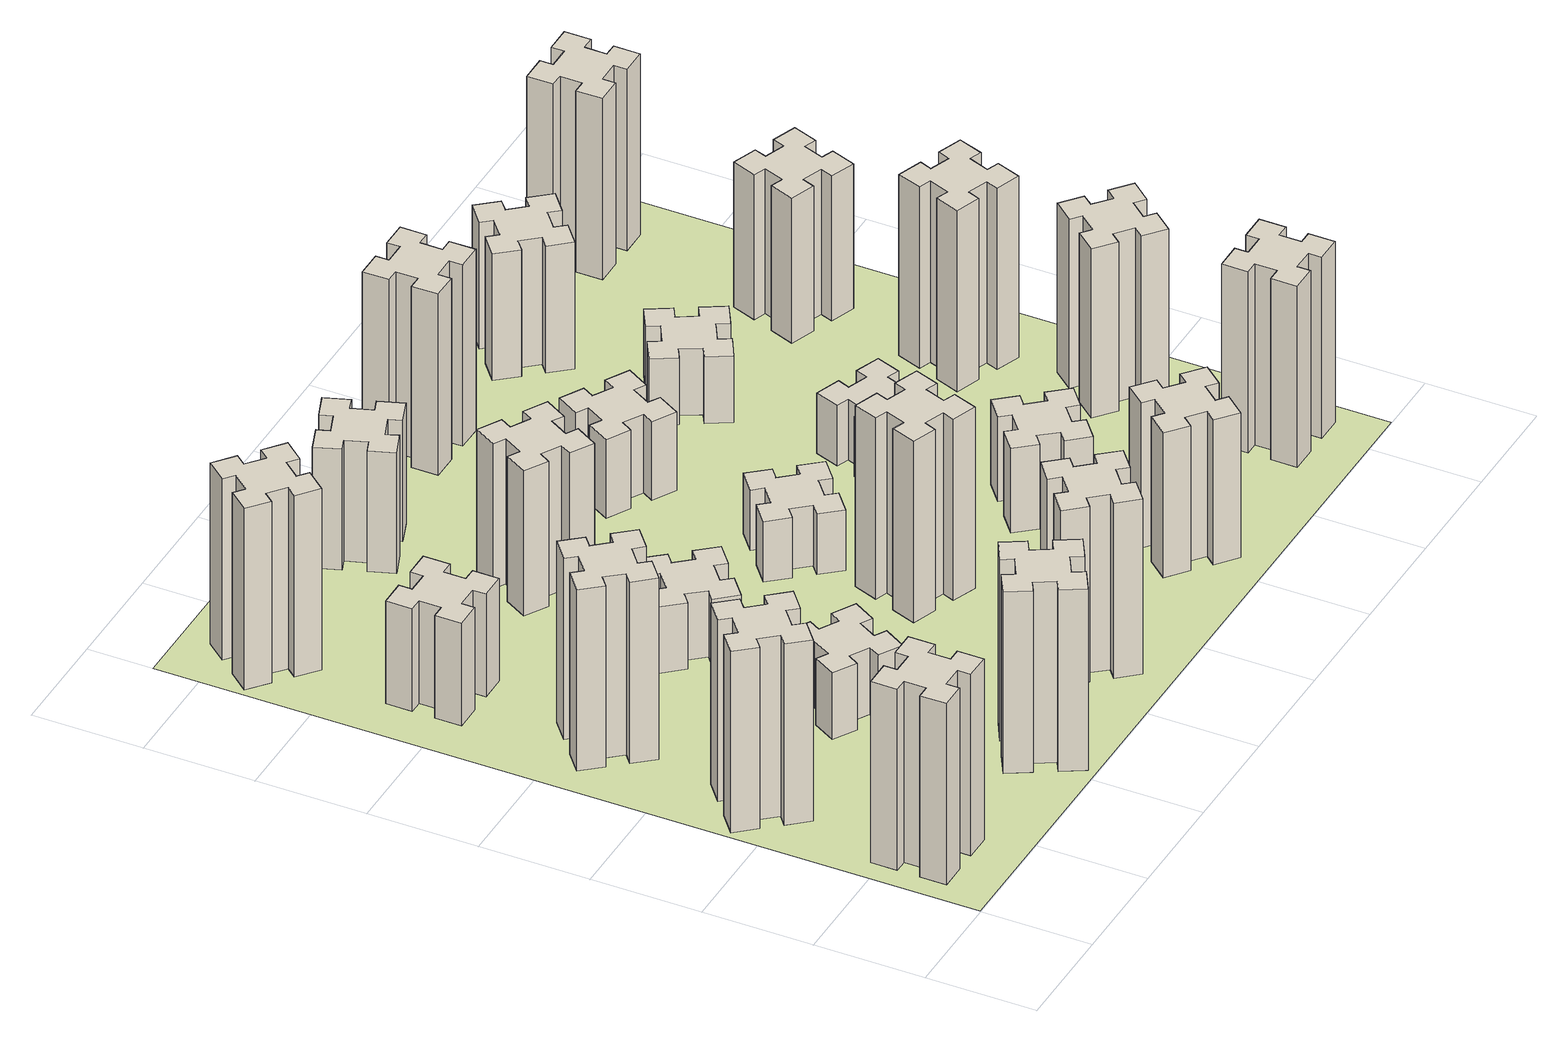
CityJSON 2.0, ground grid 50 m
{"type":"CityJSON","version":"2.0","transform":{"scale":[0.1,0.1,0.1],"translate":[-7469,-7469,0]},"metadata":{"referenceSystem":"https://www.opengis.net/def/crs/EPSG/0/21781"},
"CityObjects":{
"building1":{"type":"Building","attributes":{"class":"1000","function":"1000","usage":"1000","yearOfConstruction":2016,"roofType":"1000","measuredHeight":90,"storeysAboveGround":30,"storeysBelowGround":0},"geometry":[{"type":"Solid","lod":"1","boundaries":[[[[0,1,2,3,4,5,6,7,8,9,10,11,12,13,14,15,16,17,18,19]],[[17,16,20,21]],[[16,15,22,20]],[[15,14,23,22]],[[14,13,24,23]],[[13,12,25,24]],[[12,11,26,25]],[[11,10,27,26]],[[10,9,28,27]],[[9,8,29,28]],[[8,7,30,29]],[[7,6,31,30]],[[6,5,32,31]],[[5,4,33,32]],[[4,3,34,33]],[[3,2,35,34]],[[2,1,36,35]],[[1,0,37,36]],[[0,19,38,37]],[[19,18,39,38]],[[18,17,21,39]],[[24,25,26,27,28,29,30,31,32,33,34,35,36,37,38,39,21,20,22,23]]]]}]},
"building2":{"type":"Building","attributes":{"class":"1000","function":"1000","usage":"1000","yearOfConstruction":2016,"roofType":"1000","measuredHeight":90,"storeysAboveGround":30,"storeysBelowGround":0},"geometry":[{"type":"Solid","lod":"1","boundaries":[[[[40,41,42,43,44,45,46,47,48,49,50,51,52,53,54,55,56,57,58,59]],[[57,56,60,61]],[[56,55,62,60]],[[55,54,63,62]],[[54,53,64,63]],[[53,52,65,64]],[[52,51,66,65]],[[51,50,67,66]],[[50,49,68,67]],[[49,48,69,68]],[[48,47,70,69]],[[47,46,71,70]],[[46,45,72,71]],[[45,44,73,72]],[[44,43,74,73]],[[43,42,75,74]],[[42,41,76,75]],[[41,40,77,76]],[[40,59,78,77]],[[59,58,79,78]],[[58,57,61,79]],[[64,65,66,67,68,69,70,71,72,73,74,75,76,77,78,79,61,60,62,63]]]]}]},
"building3":{"type":"Building","attributes":{"class":"1000","function":"1000","usage":"1000","yearOfConstruction":2016,"roofType":"1000","measuredHeight":90,"storeysAboveGround":30,"storeysBelowGround":0},"geometry":[{"type":"Solid","lod":"1","boundaries":[[[[80,81,82,83,84,85,86,87,88,89,90,91,92,93,94,95,96,97,98,99]],[[97,96,100,101]],[[96,95,102,100]],[[95,94,103,102]],[[94,93,104,103]],[[93,92,105,104]],[[92,91,106,105]],[[91,90,107,106]],[[90,89,108,107]],[[89,88,109,108]],[[88,87,110,109]],[[87,86,111,110]],[[86,85,112,111]],[[85,84,113,112]],[[84,83,114,113]],[[83,82,115,114]],[[82,81,116,115]],[[81,80,117,116]],[[80,99,118,117]],[[99,98,119,118]],[[98,97,101,119]],[[104,105,106,107,108,109,110,111,112,113,114,115,116,117,118,119,101,100,102,103]]]]}]},
"building4":{"type":"Building","attributes":{"class":"1000","function":"1000","usage":"1000","yearOfConstruction":2016,"roofType":"1000","measuredHeight":51,"storeysAboveGround":30,"storeysBelowGround":0},"geometry":[{"type":"Solid","lod":"1","boundaries":[[[[120,121,122,123,124,125,126,127,128,129,130,131,132,133,134,135,136,137,138,139]],[[137,136,140,141]],[[136,135,142,140]],[[135,134,143,142]],[[134,133,144,143]],[[133,132,145,144]],[[132,131,146,145]],[[131,130,147,146]],[[130,129,148,147]],[[129,128,149,148]],[[128,127,150,149]],[[127,126,151,150]],[[126,125,152,151]],[[125,124,153,152]],[[124,123,154,153]],[[123,122,155,154]],[[122,121,156,155]],[[121,120,157,156]],[[120,139,158,157]],[[139,138,159,158]],[[138,137,141,159]],[[144,145,146,147,148,149,150,151,152,153,154,155,156,157,158,159,141,140,142,143]]]]}]},
"building5":{"type":"Building","attributes":{"class":"1000","function":"1000","usage":"1000","yearOfConstruction":2016,"roofType":"1000","measuredHeight":90,"storeysAboveGround":30,"storeysBelowGround":0},"geometry":[{"type":"Solid","lod":"1","boundaries":[[[[160,161,162,163,164,165,166,167,168,169,170,171,172,173,174,175,176,177,178,179]],[[177,176,180,181]],[[176,175,182,180]],[[175,174,183,182]],[[174,173,184,183]],[[173,172,185,184]],[[172,171,186,185]],[[171,170,187,186]],[[170,169,188,187]],[[169,168,189,188]],[[168,167,190,189]],[[167,166,191,190]],[[166,165,192,191]],[[165,164,193,192]],[[164,163,194,193]],[[163,162,195,194]],[[162,161,196,195]],[[161,160,197,196]],[[160,179,198,197]],[[179,178,199,198]],[[178,177,181,199]],[[184,185,186,187,188,189,190,191,192,193,194,195,196,197,198,199,181,180,182,183]]]]}]},
"building6":{"type":"Building","attributes":{"class":"1000","function":"1000","usage":"1000","yearOfConstruction":2016,"roofType":"1000","measuredHeight":90,"storeysAboveGround":30,"storeysBelowGround":0},"geometry":[{"type":"Solid","lod":"1","boundaries":[[[[200,201,202,203,204,205,206,207,208,209,210,211,212,213,214,215,216,217,218,219]],[[217,216,220,221]],[[216,215,222,220]],[[215,214,223,222]],[[214,213,224,223]],[[213,212,225,224]],[[212,211,226,225]],[[211,210,227,226]],[[210,209,228,227]],[[209,208,229,228]],[[208,207,230,229]],[[207,206,231,230]],[[206,205,232,231]],[[205,204,233,232]],[[204,203,234,233]],[[203,202,235,234]],[[202,201,236,235]],[[201,200,237,236]],[[200,219,238,237]],[[219,218,239,238]],[[218,217,221,239]],[[224,225,226,227,228,229,230,231,232,233,234,235,236,237,238,239,221,220,222,223]]]]}]},
"building7":{"type":"Building","attributes":{"class":"1000","function":"1000","usage":"1000","yearOfConstruction":2016,"roofType":"1000","measuredHeight":33,"storeysAboveGround":30,"storeysBelowGround":0},"geometry":[{"type":"Solid","lod":"1","boundaries":[[[[240,241,242,243,244,245,246,247,248,249,250,251,252,253,254,255,256,257,258,259]],[[257,256,260,261]],[[256,255,262,260]],[[255,254,263,262]],[[254,253,264,263]],[[253,252,265,264]],[[252,251,266,265]],[[251,250,267,266]],[[250,249,268,267]],[[249,248,269,268]],[[248,247,270,269]],[[247,246,271,270]],[[246,245,272,271]],[[245,244,273,272]],[[244,243,274,273]],[[243,242,275,274]],[[242,241,276,275]],[[241,240,277,276]],[[240,259,278,277]],[[259,258,279,278]],[[258,257,261,279]],[[264,265,266,267,268,269,270,271,272,273,274,275,276,277,278,279,261,260,262,263]]]]}]},
"building8":{"type":"Building","attributes":{"class":"1000","function":"1000","usage":"1000","yearOfConstruction":2016,"roofType":"1000","measuredHeight":33,"storeysAboveGround":30,"storeysBelowGround":0},"geometry":[{"type":"Solid","lod":"1","boundaries":[[[[280,281,282,283,284,285,286,287,288,289,290,291,292,293,294,295,296,297,298,299]],[[297,296,300,301]],[[296,295,302,300]],[[295,294,303,302]],[[294,293,304,303]],[[293,292,305,304]],[[292,291,306,305]],[[291,290,307,306]],[[290,289,308,307]],[[289,288,309,308]],[[288,287,310,309]],[[287,286,311,310]],[[286,285,312,311]],[[285,284,313,312]],[[284,283,314,313]],[[283,282,315,314]],[[282,281,316,315]],[[281,280,317,316]],[[280,299,318,317]],[[299,298,319,318]],[[298,297,301,319]],[[304,305,306,307,308,309,310,311,312,313,314,315,316,317,318,319,301,300,302,303]]]]}]},
"building9":{"type":"Building","attributes":{"class":"1000","function":"1000","usage":"1000","yearOfConstruction":2016,"roofType":"1000","measuredHeight":87,"storeysAboveGround":30,"storeysBelowGround":0},"geometry":[{"type":"Solid","lod":"1","boundaries":[[[[320,321,322,323,324,325,326,327,328,329,330,331,332,333,334,335,336,337,338,339]],[[337,336,340,341]],[[336,335,342,340]],[[335,334,343,342]],[[334,333,344,343]],[[333,332,345,344]],[[332,331,346,345]],[[331,330,347,346]],[[330,329,348,347]],[[329,328,349,348]],[[328,327,350,349]],[[327,326,351,350]],[[326,325,352,351]],[[325,324,353,352]],[[324,323,354,353]],[[323,322,355,354]],[[322,321,356,355]],[[321,320,357,356]],[[320,339,358,357]],[[339,338,359,358]],[[338,337,341,359]],[[344,345,346,347,348,349,350,351,352,353,354,355,356,357,358,359,341,340,342,343]]]]}]},
"building10":{"type":"Building","attributes":{"class":"1000","function":"1000","usage":"1000","yearOfConstruction":2016,"roofType":"1000","measuredHeight":72,"storeysAboveGround":30,"storeysBelowGround":0},"geometry":[{"type":"Solid","lod":"1","boundaries":[[[[360,361,362,363,364,365,366,367,368,369,370,371,372,373,374,375,376,377,378,379]],[[377,376,380,381]],[[376,375,382,380]],[[375,374,383,382]],[[374,373,384,383]],[[373,372,385,384]],[[372,371,386,385]],[[371,370,387,386]],[[370,369,388,387]],[[369,368,389,388]],[[368,367,390,389]],[[367,366,391,390]],[[366,365,392,391]],[[365,364,393,392]],[[364,363,394,393]],[[363,362,395,394]],[[362,361,396,395]],[[361,360,397,396]],[[360,379,398,397]],[[379,378,399,398]],[[378,377,381,399]],[[384,385,386,387,388,389,390,391,392,393,394,395,396,397,398,399,381,380,382,383]]]]}]},
"building11":{"type":"Building","attributes":{"class":"1000","function":"1000","usage":"1000","yearOfConstruction":2016,"roofType":"1000","measuredHeight":60,"storeysAboveGround":30,"storeysBelowGround":0},"geometry":[{"type":"Solid","lod":"1","boundaries":[[[[400,401,402,403,404,405,406,407,408,409,410,411,412,413,414,415,416,417,418,419]],[[417,416,420,421]],[[416,415,422,420]],[[415,414,423,422]],[[414,413,424,423]],[[413,412,425,424]],[[412,411,426,425]],[[411,410,427,426]],[[410,409,428,427]],[[409,408,429,428]],[[408,407,430,429]],[[407,406,431,430]],[[406,405,432,431]],[[405,404,433,432]],[[404,403,434,433]],[[403,402,435,434]],[[402,401,436,435]],[[401,400,437,436]],[[400,419,438,437]],[[419,418,439,438]],[[418,417,421,439]],[[424,425,426,427,428,429,430,431,432,433,434,435,436,437,438,439,421,420,422,423]]]]}]},
"building12":{"type":"Building","attributes":{"class":"1000","function":"1000","usage":"1000","yearOfConstruction":2016,"roofType":"1000","measuredHeight":90,"storeysAboveGround":30,"storeysBelowGround":0},"geometry":[{"type":"Solid","lod":"1","boundaries":[[[[440,441,442,443,444,445,446,447,448,449,450,451,452,453,454,455,456,457,458,459]],[[457,456,460,461]],[[456,455,462,460]],[[455,454,463,462]],[[454,453,464,463]],[[453,452,465,464]],[[452,451,466,465]],[[451,450,467,466]],[[450,449,468,467]],[[449,448,469,468]],[[448,447,470,469]],[[447,446,471,470]],[[446,445,472,471]],[[445,444,473,472]],[[444,443,474,473]],[[443,442,475,474]],[[442,441,476,475]],[[441,440,477,476]],[[440,459,478,477]],[[459,458,479,478]],[[458,457,461,479]],[[464,465,466,467,468,469,470,471,472,473,474,475,476,477,478,479,461,460,462,463]]]]}]},
"building13":{"type":"Building","attributes":{"class":"1000","function":"1000","usage":"1000","yearOfConstruction":2016,"roofType":"1000","measuredHeight":30,"storeysAboveGround":30,"storeysBelowGround":0},"geometry":[{"type":"Solid","lod":"1","boundaries":[[[[480,481,482,483,484,485,486,487,488,489,490,491,492,493,494,495,496,497,498,499]],[[497,496,500,501]],[[496,495,502,500]],[[495,494,503,502]],[[494,493,504,503]],[[493,492,505,504]],[[492,491,506,505]],[[491,490,507,506]],[[490,489,508,507]],[[489,488,509,508]],[[488,487,510,509]],[[487,486,511,510]],[[486,485,512,511]],[[485,484,513,512]],[[484,483,514,513]],[[483,482,515,514]],[[482,481,516,515]],[[481,480,517,516]],[[480,499,518,517]],[[499,498,519,518]],[[498,497,501,519]],[[504,505,506,507,508,509,510,511,512,513,514,515,516,517,518,519,501,500,502,503]]]]}]},
"building14":{"type":"Building","attributes":{"class":"1000","function":"1000","usage":"1000","yearOfConstruction":2016,"roofType":"1000","measuredHeight":72,"storeysAboveGround":30,"storeysBelowGround":0},"geometry":[{"type":"Solid","lod":"1","boundaries":[[[[520,521,522,523,524,525,526,527,528,529,530,531,532,533,534,535,536,537,538,539]],[[537,536,540,541]],[[536,535,542,540]],[[535,534,543,542]],[[534,533,544,543]],[[533,532,545,544]],[[532,531,546,545]],[[531,530,547,546]],[[530,529,548,547]],[[529,528,549,548]],[[528,527,550,549]],[[527,526,551,550]],[[526,525,552,551]],[[525,524,553,552]],[[524,523,554,553]],[[523,522,555,554]],[[522,521,556,555]],[[521,520,557,556]],[[520,539,558,557]],[[539,538,559,558]],[[538,537,541,559]],[[544,545,546,547,548,549,550,551,552,553,554,555,556,557,558,559,541,540,542,543]]]]}]},
"building15":{"type":"Building","attributes":{"class":"1000","function":"1000","usage":"1000","yearOfConstruction":2016,"roofType":"1000","measuredHeight":39,"storeysAboveGround":30,"storeysBelowGround":0},"geometry":[{"type":"Solid","lod":"1","boundaries":[[[[560,561,562,563,564,565,566,567,568,569,570,571,572,573,574,575,576,577,578,579]],[[577,576,580,581]],[[576,575,582,580]],[[575,574,583,582]],[[574,573,584,583]],[[573,572,585,584]],[[572,571,586,585]],[[571,570,587,586]],[[570,569,588,587]],[[569,568,589,588]],[[568,567,590,589]],[[567,566,591,590]],[[566,565,592,591]],[[565,564,593,592]],[[564,563,594,593]],[[563,562,595,594]],[[562,561,596,595]],[[561,560,597,596]],[[560,579,598,597]],[[579,578,599,598]],[[578,577,581,599]],[[584,585,586,587,588,589,590,591,592,593,594,595,596,597,598,599,581,580,582,583]]]]}]},
"building16":{"type":"Building","attributes":{"class":"1000","function":"1000","usage":"1000","yearOfConstruction":2016,"roofType":"1000","measuredHeight":90,"storeysAboveGround":30,"storeysBelowGround":0},"geometry":[{"type":"Solid","lod":"1","boundaries":[[[[600,601,602,603,604,605,606,607,608,609,610,611,612,613,614,615,616,617,618,619]],[[617,616,620,621]],[[616,615,622,620]],[[615,614,623,622]],[[614,613,624,623]],[[613,612,625,624]],[[612,611,626,625]],[[611,610,627,626]],[[610,609,628,627]],[[609,608,629,628]],[[608,607,630,629]],[[607,606,631,630]],[[606,605,632,631]],[[605,604,633,632]],[[604,603,634,633]],[[603,602,635,634]],[[602,601,636,635]],[[601,600,637,636]],[[600,619,638,637]],[[619,618,639,638]],[[618,617,621,639]],[[624,625,626,627,628,629,630,631,632,633,634,635,636,637,638,639,621,620,622,623]]]]}]},
"building17":{"type":"Building","attributes":{"class":"1000","function":"1000","usage":"1000","yearOfConstruction":2016,"roofType":"1000","measuredHeight":42,"storeysAboveGround":30,"storeysBelowGround":0},"geometry":[{"type":"Solid","lod":"1","boundaries":[[[[640,641,642,643,644,645,646,647,648,649,650,651,652,653,654,655,656,657,658,659]],[[657,656,660,661]],[[656,655,662,660]],[[655,654,663,662]],[[654,653,664,663]],[[653,652,665,664]],[[652,651,666,665]],[[651,650,667,666]],[[650,649,668,667]],[[649,648,669,668]],[[648,647,670,669]],[[647,646,671,670]],[[646,645,672,671]],[[645,644,673,672]],[[644,643,674,673]],[[643,642,675,674]],[[642,641,676,675]],[[641,640,677,676]],[[640,659,678,677]],[[659,658,679,678]],[[658,657,661,679]],[[664,665,666,667,668,669,670,671,672,673,674,675,676,677,678,679,661,660,662,663]]]]}]},
"building18":{"type":"Building","attributes":{"class":"1000","function":"1000","usage":"1000","yearOfConstruction":2016,"roofType":"1000","measuredHeight":30,"storeysAboveGround":30,"storeysBelowGround":0},"geometry":[{"type":"Solid","lod":"1","boundaries":[[[[680,681,682,683,684,685,686,687,688,689,690,691,692,693,694,695,696,697,698,699]],[[697,696,700,701]],[[696,695,702,700]],[[695,694,703,702]],[[694,693,704,703]],[[693,692,705,704]],[[692,691,706,705]],[[691,690,707,706]],[[690,689,708,707]],[[689,688,709,708]],[[688,687,710,709]],[[687,686,711,710]],[[686,685,712,711]],[[685,684,713,712]],[[684,683,714,713]],[[683,682,715,714]],[[682,681,716,715]],[[681,680,717,716]],[[680,699,718,717]],[[699,698,719,718]],[[698,697,701,719]],[[704,705,706,707,708,709,710,711,712,713,714,715,716,717,718,719,701,700,702,703]]]]}]},
"building19":{"type":"Building","attributes":{"class":"1000","function":"1000","usage":"1000","yearOfConstruction":2016,"roofType":"1000","measuredHeight":33,"storeysAboveGround":30,"storeysBelowGround":0},"geometry":[{"type":"Solid","lod":"1","boundaries":[[[[720,721,722,723,724,725,726,727,728,729,730,731,732,733,734,735,736,737,738,739]],[[737,736,740,741]],[[736,735,742,740]],[[735,734,743,742]],[[734,733,744,743]],[[733,732,745,744]],[[732,731,746,745]],[[731,730,747,746]],[[730,729,748,747]],[[729,728,749,748]],[[728,727,750,749]],[[727,726,751,750]],[[726,725,752,751]],[[725,724,753,752]],[[724,723,754,753]],[[723,722,755,754]],[[722,721,756,755]],[[721,720,757,756]],[[720,739,758,757]],[[739,738,759,758]],[[738,737,741,759]],[[744,745,746,747,748,749,750,751,752,753,754,755,756,757,758,759,741,740,742,743]]]]}]},
"building20":{"type":"Building","attributes":{"class":"1000","function":"1000","usage":"1000","yearOfConstruction":2016,"roofType":"1000","measuredHeight":90,"storeysAboveGround":30,"storeysBelowGround":0},"geometry":[{"type":"Solid","lod":"1","boundaries":[[[[760,761,762,763,764,765,766,767,768,769,770,771,772,773,774,775,776,777,778,779]],[[777,776,780,781]],[[776,775,782,780]],[[775,774,783,782]],[[774,773,784,783]],[[773,772,785,784]],[[772,771,786,785]],[[771,770,787,786]],[[770,769,788,787]],[[769,768,789,788]],[[768,767,790,789]],[[767,766,791,790]],[[766,765,792,791]],[[765,764,793,792]],[[764,763,794,793]],[[763,762,795,794]],[[762,761,796,795]],[[761,760,797,796]],[[760,779,798,797]],[[779,778,799,798]],[[778,777,781,799]],[[784,785,786,787,788,789,790,791,792,793,794,795,796,797,798,799,781,780,782,783]]]]}]},
"building21":{"type":"Building","attributes":{"class":"1000","function":"1000","usage":"1000","yearOfConstruction":2016,"roofType":"1000","measuredHeight":63,"storeysAboveGround":30,"storeysBelowGround":0},"geometry":[{"type":"Solid","lod":"1","boundaries":[[[[800,801,802,803,804,805,806,807,808,809,810,811,812,813,814,815,816,817,818,819]],[[817,816,820,821]],[[816,815,822,820]],[[815,814,823,822]],[[814,813,824,823]],[[813,812,825,824]],[[812,811,826,825]],[[811,810,827,826]],[[810,809,828,827]],[[809,808,829,828]],[[808,807,830,829]],[[807,806,831,830]],[[806,805,832,831]],[[805,804,833,832]],[[804,803,834,833]],[[803,802,835,834]],[[802,801,836,835]],[[801,800,837,836]],[[800,819,838,837]],[[819,818,839,838]],[[818,817,821,839]],[[824,825,826,827,828,829,830,831,832,833,834,835,836,837,838,839,821,820,822,823]]]]}]},
"building22":{"type":"Building","attributes":{"class":"1000","function":"1000","usage":"1000","yearOfConstruction":2016,"roofType":"1000","measuredHeight":84,"storeysAboveGround":30,"storeysBelowGround":0},"geometry":[{"type":"Solid","lod":"1","boundaries":[[[[840,841,842,843,844,845,846,847,848,849,850,851,852,853,854,855,856,857,858,859]],[[857,856,860,861]],[[856,855,862,860]],[[855,854,863,862]],[[854,853,864,863]],[[853,852,865,864]],[[852,851,866,865]],[[851,850,867,866]],[[850,849,868,867]],[[849,848,869,868]],[[848,847,870,869]],[[847,846,871,870]],[[846,845,872,871]],[[845,844,873,872]],[[844,843,874,873]],[[843,842,875,874]],[[842,841,876,875]],[[841,840,877,876]],[[840,859,878,877]],[[859,858,879,878]],[[858,857,861,879]],[[864,865,866,867,868,869,870,871,872,873,874,875,876,877,878,879,861,860,862,863]]]]}]},
"building23":{"type":"Building","attributes":{"class":"1000","function":"1000","usage":"1000","yearOfConstruction":2016,"roofType":"1000","measuredHeight":90,"storeysAboveGround":30,"storeysBelowGround":0},"geometry":[{"type":"Solid","lod":"1","boundaries":[[[[880,881,882,883,884,885,886,887,888,889,890,891,892,893,894,895,896,897,898,899]],[[897,896,900,901]],[[896,895,902,900]],[[895,894,903,902]],[[894,893,904,903]],[[893,892,905,904]],[[892,891,906,905]],[[891,890,907,906]],[[890,889,908,907]],[[889,888,909,908]],[[888,887,910,909]],[[887,886,911,910]],[[886,885,912,911]],[[885,884,913,912]],[[884,883,914,913]],[[883,882,915,914]],[[882,881,916,915]],[[881,880,917,916]],[[880,899,918,917]],[[899,898,919,918]],[[898,897,901,919]],[[904,905,906,907,908,909,910,911,912,913,914,915,916,917,918,919,901,900,902,903]]]]}]},
"building24":{"type":"Building","attributes":{"class":"1000","function":"1000","usage":"1000","yearOfConstruction":2016,"roofType":"1000","measuredHeight":72,"storeysAboveGround":30,"storeysBelowGround":0},"geometry":[{"type":"Solid","lod":"1","boundaries":[[[[920,921,922,923,924,925,926,927,928,929,930,931,932,933,934,935,936,937,938,939]],[[937,936,940,941]],[[936,935,942,940]],[[935,934,943,942]],[[934,933,944,943]],[[933,932,945,944]],[[932,931,946,945]],[[931,930,947,946]],[[930,929,948,947]],[[929,928,949,948]],[[928,927,950,949]],[[927,926,951,950]],[[926,925,952,951]],[[925,924,953,952]],[[924,923,954,953]],[[923,922,955,954]],[[922,921,956,955]],[[921,920,957,956]],[[920,939,958,957]],[[939,938,959,958]],[[938,937,941,959]],[[944,945,946,947,948,949,950,951,952,953,954,955,956,957,958,959,941,940,942,943]]]]}]},
"building25":{"type":"Building","attributes":{"class":"1000","function":"1000","usage":"1000","yearOfConstruction":2016,"roofType":"1000","measuredHeight":90,"storeysAboveGround":30,"storeysBelowGround":0},"geometry":[{"type":"Solid","lod":"1","boundaries":[[[[960,961,962,963,964,965,966,967,968,969,970,971,972,973,974,975,976,977,978,979]],[[977,976,980,981]],[[976,975,982,980]],[[975,974,983,982]],[[974,973,984,983]],[[973,972,985,984]],[[972,971,986,985]],[[971,970,987,986]],[[970,969,988,987]],[[969,968,989,988]],[[968,967,990,989]],[[967,966,991,990]],[[966,965,992,991]],[[965,964,993,992]],[[964,963,994,993]],[[963,962,995,994]],[[962,961,996,995]],[[961,960,997,996]],[[960,979,998,997]],[[979,978,999,998]],[[978,977,981,999]],[[984,985,986,987,988,989,990,991,992,993,994,995,996,997,998,999,981,980,982,983]]]]}]},
"landuse1":{"type":"LandUse","attributes":{"name":"plot1","function":"1010"},"geometry":[{"type":"MultiSurface","lod":"1","boundaries":[[[1000,1001,1002,1003]]]}]}
},
"vertices":[
[165,425,0],[165,325,0],[105,325,0],[105,205,0],[225,205,0],[225,265,0],[325,265,0],[325,205,0],[445,205,0],[445,325,0],[385,325,0],[385,425,0],[445,425,0],[445,545,0],[325,545,0],[325,485,0],[225,485,0],[225,545,0],[105,545,0],[105,425,0],[225,485,900],[225,545,900],[325,485,900],[325,545,900],[445,545,900],[445,425,900],[385,425,900],[385,325,900],[445,325,900],[445,205,900],[325,205,900],[325,265,900],[225,265,900],[225,205,900],[105,205,900],[105,325,900],[165,325,900],[165,425,900],[105,425,900],[105,545,900],
[392,1148,0],[327,1224,0],[373,1263,0],[296,1355,0],[204,1278,0],[243,1232,0],[166,1167,0],[128,1213,0],[36,1136,0],[113,1044,0],[159,1083,0],[223,1006,0],[177,968,0],[254,876,0],[346,953,0],[308,999,0],[384,1063,0],[423,1017,0],[515,1094,0],[438,1186,0],[384,1063,900],[423,1017,900],[308,999,900],[346,953,900],[254,876,900],[177,968,900],[223,1006,900],[159,1083,900],[113,1044,900],[36,1136,900],[128,1213,900],[166,1167,900],[243,1232,900],[204,1278,900],[296,1355,900],[373,1263,900],[327,1224,900],[392,1148,900],[438,1186,900],[515,1094,900],
[492,1888,0],[427,1964,0],[473,2003,0],[396,2095,0],[304,2018,0],[343,1972,0],[266,1907,0],[228,1953,0],[136,1876,0],[213,1784,0],[259,1823,0],[323,1746,0],[277,1708,0],[354,1616,0],[446,1693,0],[408,1739,0],[484,1803,0],[523,1757,0],[615,1834,0],[538,1926,0],[484,1803,900],[523,1757,900],[408,1739,900],[446,1693,900],[354,1616,900],[277,1708,900],[323,1746,900],[259,1823,900],[213,1784,900],[136,1876,900],[228,1953,900],[266,1907,900],[343,1972,900],[304,2018,900],[396,2095,900],[473,2003,900],[427,1964,900],[492,1888,900],[538,1926,900],[615,1834,900],
[485,2545,0],[485,2645,0],[545,2645,0],[545,2765,0],[425,2765,0],[425,2705,0],[325,2705,0],[325,2765,0],[205,2765,0],[205,2645,0],[265,2645,0],[265,2545,0],[205,2545,0],[205,2425,0],[325,2425,0],[325,2485,0],[425,2485,0],[425,2425,0],[545,2425,0],[545,2545,0],[425,2485,510],[425,2425,510],[325,2485,510],[325,2425,510],[205,2425,510],[205,2545,510],[265,2545,510],[265,2645,510],[205,2645,510],[205,2765,510],[325,2765,510],[325,2705,510],[425,2705,510],[425,2765,510],[545,2765,510],[545,2645,510],[485,2645,510],[485,2545,510],[545,2545,510],[545,2425,510],
[1127,155,0],[1214,205,0],[1244,153,0],[1348,213,0],[1288,317,0],[1236,287,0],[1186,374,0],[1238,404,0],[1178,508,0],[1074,448,0],[1104,396,0],[1017,346,0],[987,398,0],[883,338,0],[943,234,0],[995,264,0],[1045,177,0],[993,147,0],[1053,43,0],[1157,103,0],[1045,177,900],[993,147,900],[995,264,900],[943,234,900],[883,338,900],[987,398,900],[1017,346,900],[1104,396,900],[1074,448,900],[1178,508,900],[1238,404,900],[1186,374,900],[1236,287,900],[1288,317,900],[1348,213,900],[1244,153,900],[1214,205,900],[1127,155,900],[1157,103,900],[1053,43,900],
[384,3387,0],[308,3452,0],[346,3498,0],[254,3575,0],[177,3483,0],[223,3444,0],[159,3368,0],[113,3406,0],[36,3314,0],[128,3237,0],[166,3283,0],[243,3219,0],[204,3173,0],[296,3096,0],[373,3188,0],[327,3226,0],[392,3303,0],[438,3264,0],[515,3356,0],[423,3433,0],[392,3303,900],[438,3264,900],[327,3226,900],[373,3188,900],[296,3096,900],[204,3173,900],[243,3219,900],[166,3283,900],[128,3237,900],[36,3314,900],[113,3406,900],[159,3368,900],[223,3444,900],[177,3483,900],[254,3575,900],[346,3498,900],[308,3452,900],[384,3387,900],[423,3433,900],[515,3356,900],
[1086,1017,0],[1136,1104,0],[1188,1074,0],[1248,1178,0],[1144,1238,0],[1114,1186,0],[1027,1236,0],[1057,1288,0],[953,1348,0],[893,1244,0],[945,1214,0],[895,1127,0],[843,1157,0],[783,1053,0],[887,993,0],[917,1045,0],[1004,995,0],[974,943,0],[1078,883,0],[1138,987,0],[1004,995,330],[974,943,330],[917,1045,330],[887,993,330],[783,1053,330],[843,1157,330],[895,1127,330],[945,1214,330],[893,1244,330],[953,1348,330],[1057,1288,330],[1027,1236,330],[1114,1186,330],[1144,1238,330],[1248,1178,330],[1188,1074,330],[1136,1104,330],[1086,1017,330],[1138,987,330],[1078,883,330],
[1083,1972,0],[1006,1907,0],[968,1953,0],[876,1876,0],[953,1784,0],[999,1823,0],[1063,1746,0],[1017,1708,0],[1094,1616,0],[1186,1693,0],[1148,1739,0],[1224,1803,0],[1263,1757,0],[1355,1834,0],[1278,1926,0],[1232,1888,0],[1167,1964,0],[1213,2003,0],[1136,2095,0],[1044,2018,0],[1167,1964,330],[1213,2003,330],[1232,1888,330],[1278,1926,330],[1355,1834,330],[1263,1757,330],[1224,1803,330],[1148,1739,330],[1186,1693,330],[1094,1616,330],[1017,1708,330],[1063,1746,330],[999,1823,330],[953,1784,330],[876,1876,330],[968,1953,330],[1006,1907,330],[1083,1972,330],[1044,2018,330],[1136,2095,330],
[1639,343,0],[1703,266,0],[1657,228,0],[1734,136,0],[1826,213,0],[1788,259,0],[1864,323,0],[1903,277,0],[1995,354,0],[1918,446,0],[1872,408,0],[1807,484,0],[1853,523,0],[1776,615,0],[1684,538,0],[1723,492,0],[1646,427,0],[1608,473,0],[1516,396,0],[1593,304,0],[1646,427,870],[1608,473,870],[1723,492,870],[1684,538,870],[1776,615,870],[1853,523,870],[1807,484,870],[1872,408,870],[1918,446,870],[1995,354,870],[1903,277,870],[1864,323,870],[1788,259,870],[1826,213,870],[1734,136,870],[1657,228,870],[1703,266,870],[1639,343,870],[1593,304,870],[1516,396,870],
[1314,2666,0],[1227,2716,0],[1257,2768,0],[1153,2828,0],[1093,2724,0],[1145,2694,0],[1095,2607,0],[1043,2637,0],[983,2533,0],[1087,2473,0],[1117,2525,0],[1204,2475,0],[1174,2423,0],[1278,2363,0],[1338,2467,0],[1286,2497,0],[1336,2584,0],[1388,2554,0],[1448,2658,0],[1344,2718,0],[1336,2584,720],[1388,2554,720],[1286,2497,720],[1338,2467,720],[1278,2363,720],[1174,2423,720],[1204,2475,720],[1117,2525,720],[1087,2473,720],[983,2533,720],[1043,2637,720],[1095,2607,720],[1145,2694,720],[1093,2724,720],[1153,2828,720],[1257,2768,720],[1227,2716,720],[1314,2666,720],[1344,2718,720],[1448,2658,720],
[1125,3456,0],[1031,3422,0],[1010,3478,0],[897,3437,0],[939,3324,0],[995,3345,0],[1029,3251,0],[973,3230,0],[1014,3117,0],[1127,3159,0],[1106,3215,0],[1200,3249,0],[1220,3193,0],[1333,3234,0],[1292,3347,0],[1236,3326,0],[1202,3420,0],[1258,3440,0],[1217,3553,0],[1104,3512,0],[1202,3420,600],[1258,3440,600],[1236,3326,600],[1292,3347,600],[1333,3234,600],[1220,3193,600],[1200,3249,600],[1106,3215,600],[1127,3159,600],[1014,3117,600],[973,3230,600],[1029,3251,600],[995,3345,600],[939,3324,600],[897,3437,600],[1010,3478,600],[1031,3422,600],[1125,3456,600],[1104,3512,600],[1217,3553,600],
[1769,1300,0],[1735,1206,0],[1679,1227,0],[1637,1114,0],[1750,1073,0],[1771,1129,0],[1865,1095,0],[1844,1039,0],[1957,997,0],[1998,1110,0],[1942,1131,0],[1976,1225,0],[2032,1204,0],[2073,1317,0],[1960,1358,0],[1940,1302,0],[1846,1336,0],[1867,1392,0],[1754,1433,0],[1713,1320,0],[1846,1336,900],[1867,1392,900],[1940,1302,900],[1960,1358,900],[2073,1317,900],[2032,1204,900],[1976,1225,900],[1942,1131,900],[1998,1110,900],[1957,997,900],[1844,1039,900],[1865,1095,900],[1771,1129,900],[1750,1073,900],[1637,1114,900],[1679,1227,900],[1735,1206,900],[1769,1300,900],[1713,1320,900],[1754,1433,900],
[1888,1639,0],[1964,1703,0],[2003,1657,0],[2095,1734,0],[2018,1826,0],[1972,1788,0],[1907,1864,0],[1953,1903,0],[1876,1995,0],[1784,1918,0],[1823,1872,0],[1746,1807,0],[1708,1853,0],[1616,1776,0],[1693,1684,0],[1739,1723,0],[1803,1646,0],[1757,1608,0],[1834,1516,0],[1926,1593,0],[1803,1646,300],[1757,1608,300],[1739,1723,300],[1693,1684,300],[1616,1776,300],[1708,1853,300],[1746,1807,300],[1823,1872,300],[1784,1918,300],[1876,1995,300],[1953,1903,300],[1907,1864,300],[1972,1788,300],[2018,1826,300],[2095,1734,300],[2003,1657,300],[1964,1703,300],[1888,1639,300],[1926,1593,300],[1834,1516,300],
[2486,323,0],[2563,259,0],[2524,213,0],[2616,136,0],[2693,228,0],[2647,266,0],[2712,343,0],[2758,304,0],[2835,396,0],[2743,473,0],[2704,427,0],[2628,492,0],[2666,538,0],[2574,615,0],[2497,523,0],[2543,484,0],[2479,408,0],[2433,446,0],[2356,354,0],[2448,277,0],[2479,408,720],[2433,446,720],[2543,484,720],[2497,523,720],[2574,615,720],[2666,538,720],[2628,492,720],[2704,427,720],[2743,473,720],[2835,396,720],[2758,304,720],[2712,343,720],[2647,266,720],[2693,228,720],[2616,136,720],[2524,213,720],[2563,259,720],[2486,323,720],[2448,277,720],[2356,354,720],
[2026,2497,0],[2076,2584,0],[2128,2554,0],[2188,2658,0],[2084,2718,0],[2054,2666,0],[1967,2716,0],[1997,2768,0],[1893,2828,0],[1833,2724,0],[1885,2694,0],[1835,2607,0],[1783,2637,0],[1723,2533,0],[1827,2473,0],[1857,2525,0],[1944,2475,0],[1914,2423,0],[2018,2363,0],[2078,2467,0],[1944,2475,390],[1914,2423,390],[1857,2525,390],[1827,2473,390],[1723,2533,390],[1783,2637,390],[1835,2607,390],[1885,2694,390],[1833,2724,390],[1893,2828,390],[1997,2768,390],[1967,2716,390],[2054,2666,390],[2084,2718,390],[2188,2658,390],[2128,2554,390],[2076,2584,390],[2026,2497,390],[2078,2467,390],[2018,2363,390],
[1965,3385,0],[1965,3485,0],[2025,3485,0],[2025,3605,0],[1905,3605,0],[1905,3545,0],[1805,3545,0],[1805,3605,0],[1685,3605,0],[1685,3485,0],[1745,3485,0],[1745,3385,0],[1685,3385,0],[1685,3265,0],[1805,3265,0],[1805,3325,0],[1905,3325,0],[1905,3265,0],[2025,3265,0],[2025,3385,0],[1905,3325,900],[1905,3265,900],[1805,3325,900],[1805,3265,900],[1685,3265,900],[1685,3385,900],[1745,3385,900],[1745,3485,900],[1685,3485,900],[1685,3605,900],[1805,3605,900],[1805,3545,900],[1905,3545,900],[1905,3605,900],[2025,3605,900],[2025,3485,900],[1965,3485,900],[1965,3385,900],[2025,3385,900],[2025,3265,900],
[2563,1132,0],[2486,1067,0],[2448,1113,0],[2356,1036,0],[2433,944,0],[2479,983,0],[2543,906,0],[2497,868,0],[2574,776,0],[2666,853,0],[2628,899,0],[2704,963,0],[2743,917,0],[2835,994,0],[2758,1086,0],[2712,1048,0],[2647,1124,0],[2693,1163,0],[2616,1255,0],[2524,1178,0],[2647,1124,420],[2693,1163,420],[2712,1048,420],[2758,1086,420],[2835,994,420],[2743,917,420],[2704,963,420],[2628,899,420],[2666,853,420],[2574,776,420],[2497,868,420],[2543,906,420],[2479,983,420],[2433,944,420],[2356,1036,420],[2448,1113,420],[2486,1067,420],[2563,1132,420],[2524,1178,420],[2616,1255,420],
[2682,1671,0],[2716,1765,0],[2772,1744,0],[2813,1857,0],[2700,1898,0],[2680,1842,0],[2586,1876,0],[2607,1932,0],[2494,1973,0],[2453,1860,0],[2509,1840,0],[2475,1746,0],[2419,1767,0],[2377,1654,0],[2490,1613,0],[2511,1669,0],[2605,1635,0],[2584,1579,0],[2697,1537,0],[2738,1650,0],[2605,1635,300],[2584,1579,300],[2511,1669,300],[2490,1613,300],[2377,1654,300],[2419,1767,300],[2475,1746,300],[2509,1840,300],[2453,1860,300],[2494,1973,300],[2607,1932,300],[2586,1876,300],[2680,1842,300],[2700,1898,300],[2813,1857,300],[2772,1744,300],[2716,1765,300],[2682,1671,300],[2738,1650,300],[2697,1537,300],
[2475,2584,0],[2525,2497,0],[2473,2467,0],[2533,2363,0],[2637,2423,0],[2607,2475,0],[2694,2525,0],[2724,2473,0],[2828,2533,0],[2768,2637,0],[2716,2607,0],[2666,2694,0],[2718,2724,0],[2658,2828,0],[2554,2768,0],[2584,2716,0],[2497,2666,0],[2467,2718,0],[2363,2658,0],[2423,2554,0],[2497,2666,330],[2467,2718,330],[2584,2716,330],[2554,2768,330],[2658,2828,330],[2718,2724,330],[2666,2694,330],[2716,2607,330],[2768,2637,330],[2828,2533,330],[2724,2473,330],[2694,2525,330],[2607,2475,330],[2637,2423,330],[2533,2363,330],[2473,2467,330],[2525,2497,330],[2475,2584,330],[2423,2554,330],[2363,2658,330],
[3485,485,0],[3385,485,0],[3385,545,0],[3265,545,0],[3265,425,0],[3325,425,0],[3325,325,0],[3265,325,0],[3265,205,0],[3385,205,0],[3385,265,0],[3485,265,0],[3485,205,0],[3605,205,0],[3605,325,0],[3545,325,0],[3545,425,0],[3605,425,0],[3605,545,0],[3485,545,0],[3545,425,900],[3605,425,900],[3545,325,900],[3605,325,900],[3605,205,900],[3485,205,900],[3485,265,900],[3385,265,900],[3385,205,900],[3265,205,900],[3265,325,900],[3325,325,900],[3325,425,900],[3265,425,900],[3265,545,900],[3385,545,900],[3385,485,900],[3485,485,900],[3485,545,900],[3605,545,900],
[2712,3368,0],[2647,3444,0],[2693,3483,0],[2616,3575,0],[2524,3498,0],[2563,3452,0],[2486,3387,0],[2448,3433,0],[2356,3356,0],[2433,3264,0],[2479,3303,0],[2543,3226,0],[2497,3188,0],[2574,3096,0],[2666,3173,0],[2628,3219,0],[2704,3283,0],[2743,3237,0],[2835,3314,0],[2758,3406,0],[2704,3283,630],[2743,3237,630],[2628,3219,630],[2666,3173,630],[2574,3096,630],[2497,3188,630],[2543,3226,630],[2479,3303,630],[2433,3264,630],[2356,3356,630],[2448,3433,630],[2486,3387,630],[2563,3452,630],[2524,3498,630],[2616,3575,630],[2693,3483,630],[2647,3444,630],[2712,3368,630],[2758,3406,630],[2835,3314,630],
[3487,1006,0],[3552,1083,0],[3598,1044,0],[3675,1136,0],[3583,1213,0],[3544,1167,0],[3468,1232,0],[3506,1278,0],[3414,1355,0],[3337,1263,0],[3383,1224,0],[3319,1148,0],[3273,1186,0],[3196,1094,0],[3288,1017,0],[3326,1063,0],[3403,999,0],[3364,953,0],[3456,876,0],[3533,968,0],[3403,999,840],[3364,953,840],[3326,1063,840],[3288,1017,840],[3196,1094,840],[3273,1186,840],[3319,1148,840],[3383,1224,840],[3337,1263,840],[3414,1355,840],[3506,1278,840],[3468,1232,840],[3544,1167,840],[3583,1213,840],[3675,1136,840],[3598,1044,840],[3552,1083,840],[3487,1006,840],[3533,968,840],[3456,876,840],
[3420,1842,0],[3326,1876,0],[3347,1932,0],[3234,1973,0],[3193,1860,0],[3249,1840,0],[3215,1746,0],[3159,1767,0],[3117,1654,0],[3230,1613,0],[3251,1669,0],[3345,1635,0],[3324,1579,0],[3437,1537,0],[3478,1650,0],[3422,1671,0],[3456,1765,0],[3512,1744,0],[3553,1857,0],[3440,1898,0],[3456,1765,900],[3512,1744,900],[3422,1671,900],[3478,1650,900],[3437,1537,900],[3324,1579,900],[3345,1635,900],[3251,1669,900],[3230,1613,900],[3117,1654,900],[3159,1767,900],[3215,1746,900],[3249,1840,900],[3193,1860,900],[3234,1973,900],[3347,1932,900],[3326,1876,900],[3420,1842,900],[3440,1898,900],[3553,1857,900],
[3420,2582,0],[3326,2616,0],[3347,2672,0],[3234,2713,0],[3193,2600,0],[3249,2580,0],[3215,2486,0],[3159,2507,0],[3117,2394,0],[3230,2353,0],[3251,2409,0],[3345,2375,0],[3324,2319,0],[3437,2277,0],[3478,2390,0],[3422,2411,0],[3456,2505,0],[3512,2484,0],[3553,2597,0],[3440,2638,0],[3456,2505,720],[3512,2484,720],[3422,2411,720],[3478,2390,720],[3437,2277,720],[3324,2319,720],[3345,2375,720],[3251,2409,720],[3230,2353,720],[3117,2394,720],[3159,2507,720],[3215,2486,720],[3249,2580,720],[3193,2600,720],[3234,2713,720],[3347,2672,720],[3326,2616,720],[3420,2582,720],[3440,2638,720],[3553,2597,720],
[3285,3325,0],[3385,3325,0],[3385,3265,0],[3505,3265,0],[3505,3385,0],[3445,3385,0],[3445,3485,0],[3505,3485,0],[3505,3605,0],[3385,3605,0],[3385,3545,0],[3285,3545,0],[3285,3605,0],[3165,3605,0],[3165,3485,0],[3225,3485,0],[3225,3385,0],[3165,3385,0],[3165,3265,0],[3285,3265,0],[3225,3385,900],[3165,3385,900],[3225,3485,900],[3165,3485,900],[3165,3605,900],[3285,3605,900],[3285,3545,900],[3385,3545,900],[3385,3605,900],[3505,3605,900],[3505,3485,900],[3445,3485,900],[3445,3385,900],[3505,3385,900],[3505,3265,900],[3385,3265,900],[3385,3325,900],[3285,3325,900],[3285,3265,900],[3165,3265,900],
[5,3705,0],[3705,3705,0],[3705,5,0],[5,5,0]
]}
